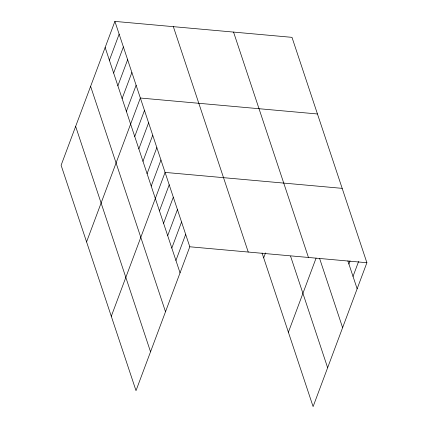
<?xml version="1.0" encoding="UTF-8"?>
<svg xmlns="http://www.w3.org/2000/svg" width="428" height="428" viewBox="0 0 428 428"><rect width="100%" height="100%" fill="white"/><g stroke="black" fill="none" stroke-linecap="round" stroke-linejoin="round"><path stroke-width="0.64" d="M114.897 21.4L61.108 165.272L136.008 390.652L189.797 246.779L114.897 21.4L291.992 37.348L366.892 262.728L313.103 406.6L262.054 252.985M109.391 60.246L119.145 34.17M113.639 73.022L123.387 46.941M117.882 85.793L127.63 59.717M122.124 98.563L131.877 72.487M126.372 111.334L136.12 85.258M86.574 241.9L140.363 98.028L317.458 113.976M134.734 136.505L144.482 110.424M138.854 148.901L148.602 122.82M142.973 161.297L152.721 135.216M147.093 173.693L156.841 147.612M151.212 186.089L160.96 160.008M111.291 316.276L165.08 172.404L342.175 188.352M159.451 210.881L169.199 184.8M163.571 223.277L173.319 197.196M167.69 235.673L177.438 209.592M171.81 248.069L181.558 221.988M175.929 260.465L185.677 234.384M263.669 257.849L265.515 252.911M288.386 332.224L316.078 258.154M348.906 264.012L350.067 260.909M353.025 276.408L358.594 261.508M189.797 246.779L366.892 262.728M347.873 260.914L357.145 288.804M319.539 258.261L342.609 327.677M233.554 32.084L308.449 257.463M290.559 256.163L327.634 367.727M173.34 26.664L248.24 252.044M105.149 47.476L180.049 272.861M90.613 86.349L165.513 311.728M75.644 126.399L150.538 351.779"/></g></svg>
